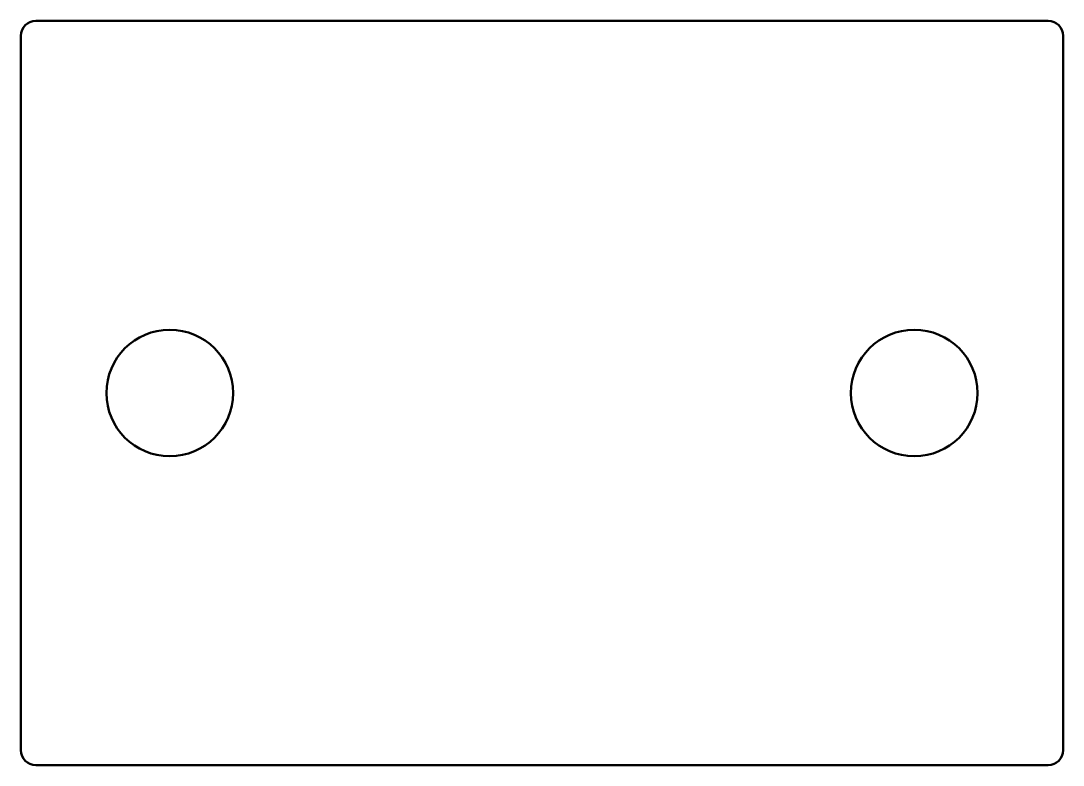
# Model space of a CAD drawing. Header units: millimetres. Extents: x 0 to 140, y -98 to 2.
import ezdxf

# ---------------------------------------------------------------- set-up
doc = ezdxf.new("R2010")
doc.units = ezdxf.units.MM
doc.layers.add('IV_INTERIOR_PROFILES', color=7, linetype='Continuous', lineweight=50)
doc.layers.add('IV_OUTER_PROFILE', color=7, linetype='Continuous', lineweight=50)

msp = doc.modelspace()

# ---------------------------------------------------------------- linework, layer by layer
at = {"layer": 'IV_INTERIOR_PROFILES'}
for centre in [(20, -48), (120, -48)]:
    msp.add_circle(centre, 8.5, dxfattribs=at)
at = {"layer": 'IV_OUTER_PROFILE'}
for p, q in [((2, 2), (138, 2)), ((0, -96), (0, 0)), ((140, 0), (140, -96)), ((138, -98), (2, -98))]:
    msp.add_line(p, q, dxfattribs=at)
for centre, start, end in [((2, 0), 90, 180), ((138, 0), 360, 90), ((2, -96), 180, 270), ((138, -96), 270, 0)]:
    msp.add_arc(centre, 2, start, end, dxfattribs=at)

doc.saveas('drawing.dxf')
